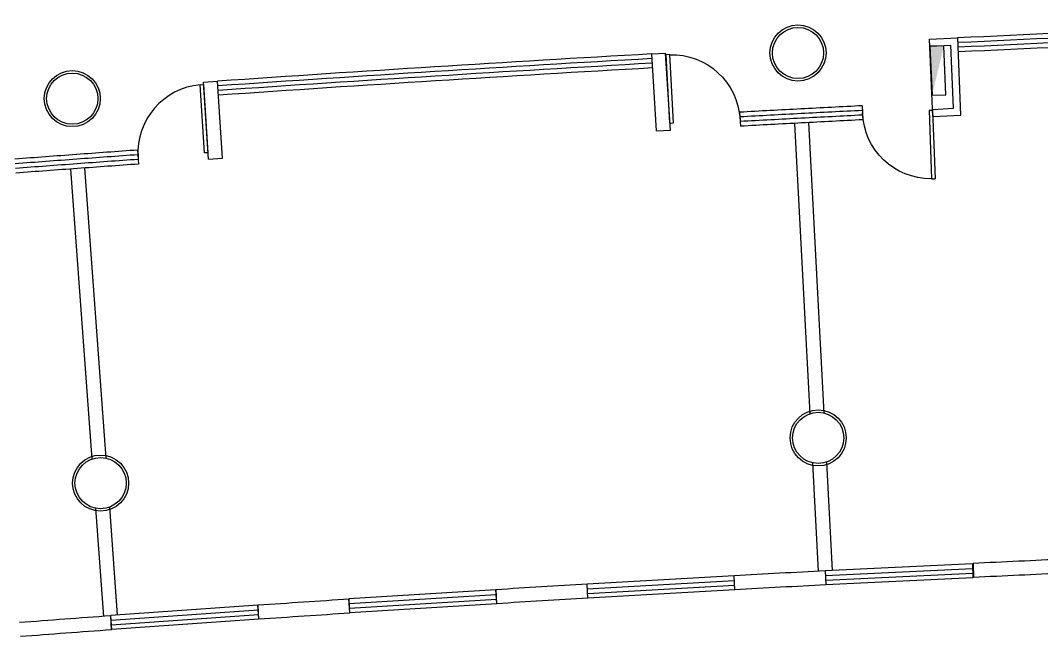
# Model space of a CAD drawing. Header units: millimetres. Extents: x -162945 to 7560, y -3558 to 130718.
# Drawn here: x -102106 to -87547, y 1063 to 9855 of the extents above; entities that cross this region are included whole.
import ezdxf

# ---------------------------------------------------------------- set-up
doc = ezdxf.new("R2010")
doc.units = ezdxf.units.MM
doc.header["$LTSCALE"] = 5
for name, color, linetype in [('A—\\M+5C3C5\\M+5B4B0', 135, 'Continuous'), ('A—\\M+5C7BD\\M+5CCE5', 7, 'Continuous'), ('E-COLS-F3$0$0S-COLS-LINE', 4, 'Continuous')]:
    doc.layers.add(name, color=color, linetype=linetype)

msp = doc.modelspace()

# ---------------------------------------------------------------- linework, layer by layer
for p, q in [((-92849, 9366), (-92899, 9363)), ((-92845, 8390), (-92899, 9363)), ((-92795, 8392), (-92849, 9366)), ((-99542, 8937), (-99492, 8940)), ((-99481, 7964), (-99542, 8937)), ((-99431, 7967), (-99492, 8940)), ((-89100, 8571), (-89150, 8569)), ((-89150, 8569), (-89116, 7595)), ((-89100, 8571), (-89066, 7596)), ((-92845, 8390), (-92795, 8392)), ((-99431, 7967), (-99481, 7964)), ((-89116, 7595), (-89066, 7596)), ((-88534, 2102), (-90632, 2001)), ((-88534, 2102), (-88525, 1903)), ((-91931, 1932), (-94028, 1813)), ((-91920, 1732), (-91931, 1932)), ((-90632, 2001), (-90622, 1802)), ((-90629, 1935), (-88531, 2036)), ((-90625, 1868), (-88528, 1969)), ((-88525, 1903), (-90622, 1802)), ((-94017, 1613), (-94028, 1813)), ((-94024, 1746), (-91928, 1865)), ((-94020, 1679), (-91924, 1798)), ((-95327, 1732), (-97423, 1601)), ((-97419, 1534), (-95323, 1666)), ((-95314, 1533), (-95327, 1732)), ((-91920, 1732), (-94017, 1613)), ((-98721, 1510), (-100816, 1365)), ((-98707, 1310), (-98721, 1510)), ((-97410, 1401), (-97423, 1601)), ((-97414, 1467), (-95319, 1599)), ((-95314, 1533), (-97410, 1401)), ((-100802, 1165), (-100816, 1365)), ((-100812, 1298), (-98717, 1443)), ((-100807, 1232), (-98712, 1377)), ((-98707, 1310), (-100802, 1165))]:
    msp.add_line(p, q)
at = {"extrusion": (0, 0, -1)}
msp.add_lwpolyline([(89109, 8786), (88910, 8794), (88939, 9494), (89139, 9485)], close=True, dxfattribs=at)
for centre, start, end in [((92820, 8391), 88.3071, 176.8378), ((89125, 8570), -90.4929, -1.9622)]:
    msp.add_arc(centre, 975, start, end, dxfattribs=at)
msp.add_arc((-99456, 7965), 975, 95.0508, -176.4184)
msp.add_solid([(89109, 8786), (89109, 8786), (89139, 9485), (88939, 9494)], dxfattribs=at)
at = {"layer": 'A—\\M+5C3C5\\M+5B4B0'}
for p, q in [((-90104, 8636), (-90094, 8437)), ((-91852, 8545), (-91841, 8345)), ((-100435, 8004), (-100421, 7805))]:
    msp.add_line(p, q, dxfattribs=at)
for radius, start, end in [(495100, 92.04405, 92.73841), (495033, 92.04401, 92.73846), (494967, 92.04396, 92.7385), (494900, 92.04391, 92.73855), (495100, 93.24401, 93.96152), (495033, 93.24397, 93.96157), (494967, 93.24392, 93.96162), (494900, 93.24388, 93.96167), (494200, 93.00281, 93.10425), (494200, 92.90136, 93.00281), (494133, 93.00281, 93.10425), (494067, 93.00281, 93.10425), (494133, 92.90136, 93.00281), (494067, 92.90136, 93.00281), (494000, 93.00281, 93.10425), (494000, 92.90136, 93.00281), (494200, 94.20281, 94.30488), (494133, 94.20281, 94.30488), (494200, 94.10136, 94.20281), (494133, 94.10136, 94.20281), (494067, 94.10136, 94.20281), (494067, 94.20281, 94.30488), (494000, 94.20281, 94.30488), (494000, 94.10136, 94.20281)]:
    msp.add_arc((-65090, -484930), radius, start, end, dxfattribs=at)
at = {"layer": 'A—\\M+5C7BD\\M+5CCE5'}
for p, q in [((-89143, 9585), (-88743, 9604)), ((-89097, 8486), (-89143, 9585)), ((-89138, 9485), (-88839, 9500)), ((-88801, 8601), (-88839, 9500)), ((-88697, 8505), (-88743, 9604)), ((-93106, 9376), (-92907, 9388)), ((-93038, 8279), (-93106, 9376)), ((-92838, 8290), (-92907, 9388)), ((-99494, 8973), (-99294, 8987)), ((-99425, 7875), (-99494, 8973)), ((-99226, 7889), (-99294, 8987)), ((-89102, 8586), (-88801, 8601)), ((-89097, 8486), (-88697, 8505)), ((-91068, 8386), (-90850, 4243)), ((-90868, 8397), (-90650, 4253)), ((-93038, 8279), (-92838, 8290)), ((-99425, 7875), (-99226, 7889)), ((-101393, 7734), (-101089, 3596)), ((-101194, 7749), (-100890, 3611)), ((-90813, 3542), (-90732, 1996)), ((-90614, 3552), (-90533, 2007)), ((-101038, 2896), (-100924, 1352)), ((-100838, 2910), (-100725, 1367)), ((-88523, 2107), (-88517, 1907)), ((-91920, 1732), (-91931, 1932)), ((-90633, 2001), (-90622, 1802)), ((-94017, 1612), (-94027, 1811)), ((-95314, 1533), (-95325, 1733)), ((-98707, 1310), (-98718, 1510)), ((-97410, 1398), (-97421, 1598)), ((-100824, 1360), (-100810, 1160))]:
    msp.add_line(p, q, dxfattribs=at)
for radius, start, end in [(487085, 92.60016, 92.7531), (487085, 93.00156, 93.15444), (486885, 92.60049, 92.75349), (487085, 93.40147, 93.55439), (486885, 93.00155, 93.1545), (486885, 93.40163, 93.55462), (487085, 93.80143, 93.95437), (487085, 94.2028, 94.35572), (486885, 93.80176, 93.95476), (486885, 94.2028, 94.35578)]:
    msp.add_arc((-65127, -484416), radius, start, end, dxfattribs=at)
at = {"layer": 'E-COLS-F3$0$0S-COLS-LINE', "color": 255}
for centre, radius in [((-91020, 9390), 400), ((-91020, 9390), 365), ((-101367, 8739), 400), ((-101367, 8739), 365), ((-90732, 3898), 400), ((-90732, 3898), 365), ((-100963, 3253), 400), ((-100963, 3253), 365)]:
    msp.add_circle(centre, radius, dxfattribs=at)

doc.saveas('drawing.dxf')
